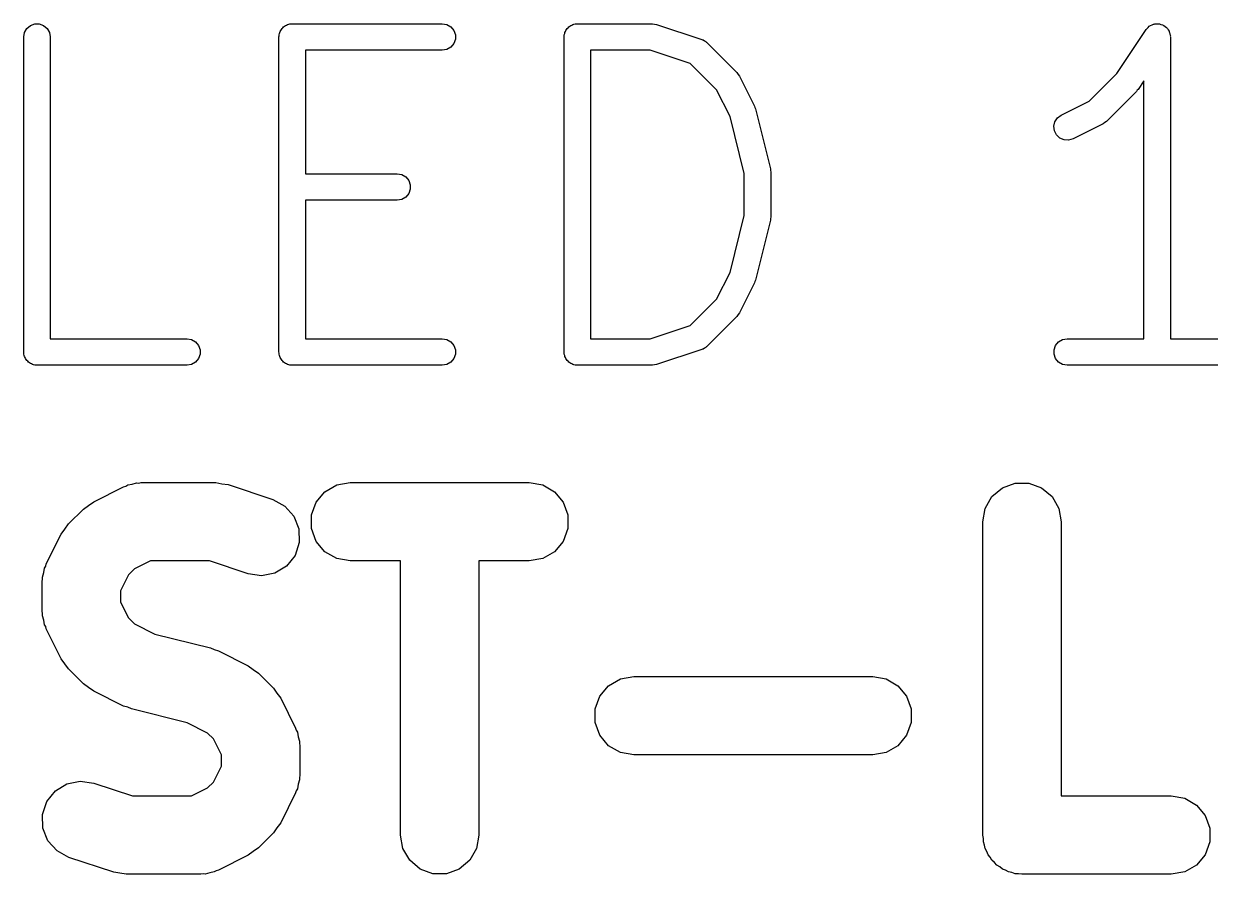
# Model space of a CAD drawing. Extents: x -2.2 to 86.5, y -78.6 to 9.2.
# Drawn here: x 10.736 to 15.278, y -53.943 to -50.685 of the extents above; entities that cross this region are included whole.
import ezdxf

# ---------------------------------------------------------------- set-up
doc = ezdxf.new("R2010")
doc.units = 0
doc.header["$MEASUREMENT"] = 0
doc.layers.add('BLACK', color=7, linetype='CONTINUOUS')

msp = doc.modelspace()

# ---------------------------------------------------------------- linework, layer by layer
at = {"layer": 'Black'}
for p, q in [((10.7365, -50.736), (10.7395, -50.7187)), ((10.7395, -50.7187), (10.7483, -50.7034)), ((10.7483, -50.7034), (10.7619, -50.6921)), ((10.7619, -50.6921), (10.7784, -50.686)), ((10.7784, -50.686), (10.7961, -50.686)), ((10.7961, -50.686), (10.8127, -50.6921)), ((10.8127, -50.6921), (10.8262, -50.7034)), ((10.8262, -50.7034), (10.835, -50.7187)), ((10.835, -50.7187), (10.8381, -50.736)), ((11.7139, -50.7272), (11.7154, -50.7231)), ((11.7154, -50.7231), (11.7162, -50.7187)), ((11.7162, -50.7187), (11.7184, -50.7148)), ((11.7184, -50.7148), (11.72, -50.7106)), ((11.72, -50.7106), (11.7228, -50.7072)), ((11.7228, -50.7072), (11.725, -50.7034)), ((11.725, -50.7034), (11.7284, -50.7005)), ((11.7284, -50.7005), (11.7313, -50.6971)), ((11.7313, -50.6971), (11.7351, -50.6949)), ((11.7351, -50.6949), (11.7386, -50.6921)), ((11.7386, -50.6921), (11.7427, -50.6905)), ((11.7427, -50.6905), (11.7466, -50.6883)), ((11.7466, -50.6883), (11.751, -50.6875)), ((11.751, -50.6875), (11.7551, -50.686)), ((11.7551, -50.686), (11.7596, -50.686)), ((11.7596, -50.686), (11.764, -50.6852)), ((11.764, -50.6852), (12.3385, -50.6852)), ((12.3385, -50.6852), (12.3559, -50.6883)), ((12.3559, -50.6883), (12.3711, -50.6971)), ((12.3711, -50.6971), (12.3825, -50.7106)), ((12.3825, -50.7106), (12.3885, -50.7272)), ((12.8055, -50.7272), (12.807, -50.7231)), ((12.807, -50.7231), (12.8078, -50.7187)), ((12.8078, -50.7187), (12.81, -50.7148)), ((12.81, -50.7148), (12.8116, -50.7106)), ((12.8116, -50.7106), (12.8144, -50.7072)), ((12.8144, -50.7072), (12.8166, -50.7034)), ((12.8166, -50.7034), (12.82, -50.7005)), ((12.82, -50.7005), (12.8229, -50.6971)), ((12.8229, -50.6971), (12.8267, -50.6949)), ((12.8267, -50.6949), (12.8301, -50.6921)), ((12.8301, -50.6921), (12.8343, -50.6905)), ((12.8343, -50.6905), (12.8382, -50.6883)), ((12.8382, -50.6883), (12.8425, -50.6875)), ((12.8425, -50.6875), (12.8467, -50.686)), ((12.8467, -50.686), (12.8512, -50.686)), ((12.8512, -50.686), (12.8555, -50.6852)), ((12.8555, -50.6852), (13.1428, -50.6852)), ((13.1428, -50.6852), (13.1508, -50.6867)), ((13.1508, -50.6867), (13.1589, -50.6879)), ((13.1589, -50.6879), (13.3312, -50.7453)), ((14.9201, -50.876), (15.0323, -50.7079)), ((15.0323, -50.7079), (15.0342, -50.7058)), ((15.0342, -50.7058), (15.0356, -50.7034)), ((15.0356, -50.7034), (15.0403, -50.6995)), ((15.0403, -50.6995), (15.0444, -50.6951)), ((15.0444, -50.6951), (15.047, -50.6939)), ((15.047, -50.6939), (15.0491, -50.6921)), ((15.0491, -50.6921), (15.0548, -50.69)), ((15.0548, -50.69), (15.0603, -50.6873)), ((15.0603, -50.6873), (15.0631, -50.687)), ((15.0631, -50.687), (15.0657, -50.686)), ((15.0657, -50.686), (15.0718, -50.686)), ((15.0718, -50.686), (15.0778, -50.6854)), ((15.0778, -50.6854), (15.0805, -50.686)), ((15.0805, -50.686), (15.0833, -50.686)), ((15.0833, -50.686), (15.089, -50.6881)), ((15.089, -50.6881), (15.0949, -50.6895)), ((15.0949, -50.6895), (15.0973, -50.6911)), ((15.0973, -50.6911), (15.0999, -50.6921)), ((15.0999, -50.6921), (15.1046, -50.696)), ((15.1046, -50.696), (15.1096, -50.6993)), ((15.1096, -50.6993), (15.1113, -50.7016)), ((15.1113, -50.7016), (15.1134, -50.7034)), ((15.1134, -50.7034), (15.1165, -50.7086)), ((15.1165, -50.7086), (15.1201, -50.7135)), ((15.1201, -50.7135), (15.1209, -50.7162)), ((15.1209, -50.7162), (15.1223, -50.7187)), ((15.1223, -50.7187), (15.1233, -50.7246)), ((15.1233, -50.7246), (15.125, -50.7305)), ((10.7365, -51.9425), (10.7365, -50.736)), ((10.8381, -50.736), (10.8381, -51.8917)), ((11.7132, -50.736), (11.7139, -50.7317)), ((11.7132, -51.9425), (11.7132, -50.736)), ((11.7139, -50.7317), (11.7139, -50.7272)), ((12.3825, -50.7614), (12.3711, -50.775)), ((12.3885, -50.7449), (12.3825, -50.7614)), ((12.3885, -50.7272), (12.3885, -50.7449)), ((12.8047, -50.736), (12.8055, -50.7317)), ((12.8047, -51.9425), (12.8047, -50.736)), ((12.8055, -50.7317), (12.8055, -50.7272)), ((13.3312, -50.7453), (13.3338, -50.7467)), ((13.3338, -50.7467), (13.3366, -50.7475)), ((13.3366, -50.7475), (13.3415, -50.7509)), ((13.3415, -50.7509), (13.3467, -50.7537)), ((13.3467, -50.7537), (13.3487, -50.7559)), ((13.3487, -50.7559), (13.3511, -50.7576)), ((13.3511, -50.7576), (13.466, -50.8725)), ((15.125, -50.7305), (15.1248, -50.7333)), ((15.1248, -50.7333), (15.1253, -50.736)), ((15.1253, -50.736), (15.1253, -51.8917)), ((12.3385, -50.7868), (11.8148, -50.7868)), ((11.8148, -50.7868), (11.8148, -51.2598)), ((12.3559, -50.7838), (12.3385, -50.7868)), ((12.3711, -50.775), (12.3559, -50.7838)), ((12.9063, -50.7868), (12.9063, -51.8917)), ((13.1346, -50.7868), (12.9063, -50.7868)), ((13.2877, -50.8379), (13.1346, -50.7868)), ((13.3883, -50.9385), (13.2877, -50.8379)), ((13.466, -50.8725), (13.4707, -50.8792)), ((13.4707, -50.8792), (13.4755, -50.8857)), ((13.4755, -50.8857), (13.533, -51.0006)), ((14.8146, -50.9816), (14.9201, -50.876)), ((15.0237, -50.9038), (15.0019, -50.9366)), ((15.0237, -51.8917), (15.0237, -50.9038)), ((13.4396, -51.041), (13.3883, -50.9385)), ((14.9955, -50.9443), (14.8806, -51.0592)), ((14.9984, -50.9402), (14.9955, -50.9443)), ((15.0019, -50.9366), (14.9984, -50.9402)), ((14.7071, -51.0353), (14.8146, -50.9816)), ((13.4942, -51.2594), (13.4396, -51.041)), ((13.533, -51.0006), (13.5345, -51.0059)), ((13.5345, -51.0059), (13.5368, -51.011)), ((13.5368, -51.011), (13.5943, -51.2408)), ((14.6929, -51.0458), (14.7071, -51.0353)), ((14.6791, -51.0777), (14.6832, -51.0606)), ((14.6811, -51.0952), (14.6791, -51.0777)), ((14.6832, -51.0606), (14.6929, -51.0458)), ((14.8674, -51.0687), (14.7525, -51.1262)), ((14.874, -51.0639), (14.8674, -51.0687)), ((14.8806, -51.0592), (14.874, -51.0639)), ((14.689, -51.111), (14.6811, -51.0952)), ((14.7018, -51.1232), (14.689, -51.111)), ((14.718, -51.1302), (14.7018, -51.1232)), ((14.7356, -51.1312), (14.718, -51.1302)), ((14.7525, -51.1262), (14.7356, -51.1312)), ((11.8148, -51.2598), (12.1661, -51.2598)), ((12.1661, -51.2598), (12.1835, -51.2628)), ((12.1835, -51.2628), (12.1988, -51.2717)), ((13.4942, -51.4192), (13.4942, -51.2594)), ((13.5943, -51.2408), (13.5947, -51.247)), ((13.5947, -51.247), (13.5958, -51.2531)), ((13.5958, -51.2531), (13.5958, -51.4255)), ((12.1988, -51.2717), (12.2101, -51.2852)), ((12.2101, -51.2852), (12.2161, -51.3017)), ((12.2161, -51.3017), (12.2161, -51.3194)), ((12.1835, -51.3583), (12.1661, -51.3614)), ((12.1988, -51.3495), (12.1835, -51.3583)), ((12.2101, -51.336), (12.1988, -51.3495)), ((12.2161, -51.3194), (12.2101, -51.336)), ((12.1661, -51.3614), (11.8148, -51.3614)), ((11.8148, -51.3614), (11.8148, -51.8917)), ((13.4396, -51.6376), (13.4942, -51.4192)), ((13.5943, -51.4378), (13.5368, -51.6676)), ((13.5947, -51.4316), (13.5943, -51.4378)), ((13.5958, -51.4255), (13.5947, -51.4316)), ((13.3883, -51.7401), (13.4396, -51.6376)), ((13.533, -51.678), (13.4755, -51.7929)), ((13.5345, -51.6727), (13.533, -51.678)), ((13.5368, -51.6676), (13.5345, -51.6727)), ((13.2877, -51.8407), (13.3883, -51.7401)), ((13.466, -51.8061), (13.3511, -51.921)), ((13.4707, -51.7994), (13.466, -51.8061)), ((13.4755, -51.7929), (13.4707, -51.7994)), ((13.1346, -51.8917), (13.2877, -51.8407)), ((10.8381, -51.8917), (11.3618, -51.8917)), ((11.3618, -51.8917), (11.3792, -51.8948)), ((11.3792, -51.8948), (11.3944, -51.9036)), ((11.3944, -51.9036), (11.4058, -51.9171)), ((11.8148, -51.8917), (12.3385, -51.8917)), ((12.3385, -51.8917), (12.3559, -51.8948)), ((12.3559, -51.8948), (12.3711, -51.9036)), ((12.3711, -51.9036), (12.3825, -51.9171)), ((12.9063, -51.8917), (13.1346, -51.8917)), ((14.6858, -51.9171), (14.6972, -51.9036)), ((14.6972, -51.9036), (14.7124, -51.8948)), ((14.7124, -51.8948), (14.7298, -51.8917)), ((14.7298, -51.8917), (15.0237, -51.8917)), ((15.1253, -51.8917), (15.4192, -51.8917)), ((10.7372, -51.9469), (10.7365, -51.9425)), ((10.7372, -51.9514), (10.7372, -51.9469)), ((11.4058, -51.9171), (11.4118, -51.9337)), ((11.4118, -51.9337), (11.4118, -51.9514)), ((11.7139, -51.9469), (11.7132, -51.9425)), ((11.7139, -51.9514), (11.7139, -51.9469)), ((12.3825, -51.9171), (12.3885, -51.9337)), ((12.3885, -51.9337), (12.3885, -51.9514)), ((12.8055, -51.9469), (12.8047, -51.9425)), ((12.8055, -51.9514), (12.8055, -51.9469)), ((13.3312, -51.9333), (13.1589, -51.9907)), ((13.3338, -51.9319), (13.3312, -51.9333)), ((13.3366, -51.9311), (13.3338, -51.9319)), ((13.3415, -51.9277), (13.3366, -51.9311)), ((13.3467, -51.9249), (13.3415, -51.9277)), ((13.3487, -51.9227), (13.3467, -51.9249)), ((13.3511, -51.921), (13.3487, -51.9227)), ((14.6798, -51.9337), (14.6858, -51.9171)), ((14.6798, -51.9514), (14.6798, -51.9337)), ((10.7388, -51.9555), (10.7372, -51.9514)), ((10.7395, -51.9599), (10.7388, -51.9555)), ((10.7417, -51.9638), (10.7395, -51.9599)), ((10.7433, -51.9679), (10.7417, -51.9638)), ((10.7461, -51.9714), (10.7433, -51.9679)), ((10.7483, -51.9752), (10.7461, -51.9714)), ((10.7518, -51.9781), (10.7483, -51.9752)), ((10.7546, -51.9815), (10.7518, -51.9781)), ((10.7585, -51.9837), (10.7546, -51.9815)), ((10.7619, -51.9865), (10.7585, -51.9837)), ((10.766, -51.9881), (10.7619, -51.9865)), ((10.7699, -51.9903), (10.766, -51.9881)), ((10.7743, -51.9911), (10.7699, -51.9903)), ((10.7784, -51.9926), (10.7743, -51.9911)), ((10.7829, -51.9926), (10.7784, -51.9926)), ((10.7873, -51.9933), (10.7829, -51.9926)), ((11.3618, -51.9933), (10.7873, -51.9933)), ((11.3792, -51.9903), (11.3618, -51.9933)), ((11.3944, -51.9815), (11.3792, -51.9903)), ((11.4058, -51.9679), (11.3944, -51.9815)), ((11.4118, -51.9514), (11.4058, -51.9679)), ((11.7154, -51.9555), (11.7139, -51.9514)), ((11.7162, -51.9599), (11.7154, -51.9555)), ((11.7184, -51.9638), (11.7162, -51.9599)), ((11.72, -51.9679), (11.7184, -51.9638)), ((11.7228, -51.9714), (11.72, -51.9679)), ((11.725, -51.9752), (11.7228, -51.9714)), ((11.7284, -51.9781), (11.725, -51.9752)), ((11.7313, -51.9815), (11.7284, -51.9781)), ((11.7351, -51.9837), (11.7313, -51.9815)), ((11.7386, -51.9865), (11.7351, -51.9837)), ((11.7427, -51.9881), (11.7386, -51.9865)), ((11.7466, -51.9903), (11.7427, -51.9881)), ((11.751, -51.9911), (11.7466, -51.9903)), ((11.7551, -51.9926), (11.751, -51.9911)), ((11.7596, -51.9926), (11.7551, -51.9926)), ((11.764, -51.9933), (11.7596, -51.9926)), ((12.3385, -51.9933), (11.764, -51.9933)), ((12.3559, -51.9903), (12.3385, -51.9933)), ((12.3711, -51.9815), (12.3559, -51.9903)), ((12.3825, -51.9679), (12.3711, -51.9815)), ((12.3885, -51.9514), (12.3825, -51.9679)), ((12.807, -51.9555), (12.8055, -51.9514)), ((12.8078, -51.9599), (12.807, -51.9555)), ((12.81, -51.9638), (12.8078, -51.9599)), ((12.8116, -51.9679), (12.81, -51.9638)), ((12.8144, -51.9714), (12.8116, -51.9679)), ((12.8166, -51.9752), (12.8144, -51.9714)), ((12.82, -51.9781), (12.8166, -51.9752)), ((12.8229, -51.9815), (12.82, -51.9781)), ((12.8267, -51.9837), (12.8229, -51.9815)), ((12.8301, -51.9865), (12.8267, -51.9837)), ((12.8343, -51.9881), (12.8301, -51.9865)), ((12.8382, -51.9903), (12.8343, -51.9881)), ((12.8425, -51.9911), (12.8382, -51.9903)), ((12.8467, -51.9926), (12.8425, -51.9911)), ((12.8512, -51.9926), (12.8467, -51.9926)), ((12.8555, -51.9933), (12.8512, -51.9926)), ((13.1428, -51.9933), (12.8555, -51.9933)), ((13.1508, -51.9919), (13.1428, -51.9933)), ((13.1589, -51.9907), (13.1508, -51.9919)), ((14.6858, -51.9679), (14.6798, -51.9514)), ((14.6972, -51.9815), (14.6858, -51.9679)), ((14.7124, -51.9903), (14.6972, -51.9815)), ((14.7298, -51.9933), (14.7124, -51.9903)), ((15.4192, -51.9933), (14.7298, -51.9933)), ((11.1344, -52.4519), (11.1517, -52.4489)), ((11.1517, -52.4489), (11.1686, -52.4438)), ((11.1686, -52.4438), (11.1772, -52.4444)), ((11.1772, -52.4444), (11.1857, -52.4429)), ((11.1857, -52.4429), (11.4714, -52.4429)), ((11.4714, -52.4429), (11.4951, -52.447)), ((11.4951, -52.447), (11.5189, -52.4506)), ((11.5189, -52.4506), (11.6903, -52.5077)), ((11.9344, -52.4519), (11.9857, -52.4429)), ((11.9857, -52.4429), (12.6714, -52.4429)), ((12.6714, -52.4429), (12.7227, -52.4519)), ((14.4821, -52.463), (14.5311, -52.4451)), ((14.5311, -52.4451), (14.5832, -52.4451)), ((14.5832, -52.4451), (14.6321, -52.463)), ((11.0043, -52.5158), (11.1186, -52.4587)), ((11.1186, -52.4587), (11.1269, -52.4562)), ((11.1269, -52.4562), (11.1344, -52.4519)), ((11.8558, -52.5179), (11.8893, -52.4779)), ((11.8893, -52.4779), (11.9344, -52.4519)), ((12.7227, -52.4519), (12.7678, -52.4779)), ((12.7678, -52.4779), (12.8013, -52.5179)), ((14.4422, -52.4964), (14.4821, -52.463)), ((14.6321, -52.463), (14.672, -52.4964)), ((10.9654, -52.5439), (10.985, -52.5302)), ((10.985, -52.5302), (11.0043, -52.5158)), ((11.6903, -52.5077), (11.7361, -52.5325)), ((11.7361, -52.5325), (11.7707, -52.5715)), ((11.838, -52.5668), (11.8558, -52.5179)), ((12.8013, -52.5179), (12.8191, -52.5668)), ((14.4071, -52.5929), (14.4162, -52.5416)), ((14.4162, -52.5416), (14.4422, -52.4964)), ((14.672, -52.4964), (14.6981, -52.5416)), ((14.6981, -52.5416), (14.7071, -52.5929)), ((10.9082, -52.6011), (10.9654, -52.5439)), ((11.7707, -52.5715), (11.7898, -52.6199)), ((11.838, -52.6189), (11.838, -52.5668)), ((12.8191, -52.5668), (12.8191, -52.6189)), ((10.8801, -52.6401), (10.8944, -52.6208)), ((10.8944, -52.6208), (10.9082, -52.6011)), ((11.7898, -52.6199), (11.7912, -52.672)), ((11.8558, -52.6679), (11.838, -52.6189)), ((12.8191, -52.6189), (12.8013, -52.6679)), ((14.4071, -53.7929), (14.4071, -52.5929)), ((14.7071, -52.5929), (14.7071, -53.6429)), ((10.823, -52.7543), (10.8801, -52.6401)), ((11.7912, -52.672), (11.7748, -52.7214)), ((11.8893, -52.7078), (11.8558, -52.6679)), ((12.8013, -52.6679), (12.7678, -52.7078)), ((11.7748, -52.7214), (11.7424, -52.7622)), ((11.9344, -52.7338), (11.8893, -52.7078)), ((12.7678, -52.7078), (12.7227, -52.7338)), ((10.8162, -52.7701), (10.8205, -52.7626)), ((10.8205, -52.7626), (10.823, -52.7543)), ((11.2211, -52.7429), (11.1603, -52.7733)), ((11.4471, -52.7429), (11.2211, -52.7429)), ((11.5954, -52.7923), (11.4471, -52.7429)), ((11.7424, -52.7622), (11.698, -52.7895)), ((11.9857, -52.7429), (11.9344, -52.7338)), ((12.1786, -52.7429), (11.9857, -52.7429)), ((12.1786, -53.7929), (12.1786, -52.7429)), ((12.6714, -52.7429), (12.4786, -52.7429)), ((12.4786, -52.7429), (12.4786, -53.7929)), ((12.7227, -52.7338), (12.6714, -52.7429)), ((10.8071, -52.8214), (10.8086, -52.8129)), ((10.8081, -52.8043), (10.8131, -52.7874)), ((10.8086, -52.8129), (10.8081, -52.8043)), ((10.8131, -52.7874), (10.8162, -52.7701)), ((11.1376, -52.796), (11.1071, -52.8568)), ((11.1603, -52.7733), (11.1376, -52.796)), ((11.647, -52.7999), (11.5954, -52.7923)), ((11.698, -52.7895), (11.647, -52.7999)), ((10.8071, -52.9357), (10.8071, -52.8214)), ((11.1071, -52.8568), (11.1071, -52.9003)), ((11.1071, -52.9003), (11.1376, -52.9611)), ((10.8086, -52.9442), (10.8071, -52.9357)), ((10.8081, -52.9529), (10.8086, -52.9442)), ((10.8131, -52.9697), (10.8081, -52.9529)), ((10.8162, -52.987), (10.8131, -52.9697)), ((10.8205, -52.9945), (10.8162, -52.987)), ((10.823, -53.0028), (10.8205, -52.9945)), ((11.1376, -52.9611), (11.1603, -52.9839)), ((11.1603, -52.9839), (11.2381, -53.0228)), ((10.8801, -53.1171), (10.823, -53.0028)), ((11.2381, -53.0228), (11.4507, -53.0759)), ((11.4507, -53.0759), (11.4656, -53.0826)), ((11.4656, -53.0826), (11.4814, -53.0873)), ((10.8944, -53.1364), (10.8801, -53.1171)), ((11.4814, -53.0873), (11.5957, -53.1444)), ((10.9082, -53.1561), (10.8944, -53.1364)), ((10.9654, -53.2132), (10.9082, -53.1561)), ((11.5957, -53.1444), (11.615, -53.1587)), ((11.615, -53.1587), (11.6346, -53.1725)), ((11.6346, -53.1725), (11.6918, -53.2296)), ((10.985, -53.227), (10.9654, -53.2132)), ((12.9415, -53.2607), (12.975, -53.2208)), ((12.975, -53.2208), (13.0201, -53.1948)), ((13.0201, -53.1948), (13.0714, -53.1857)), ((13.0714, -53.1857), (13.9857, -53.1857)), ((13.9857, -53.1857), (14.037, -53.1948)), ((14.037, -53.1948), (14.0821, -53.2208)), ((14.0821, -53.2208), (14.1156, -53.2607)), ((11.0043, -53.2413), (10.985, -53.227)), ((11.1186, -53.2984), (11.0043, -53.2413)), ((11.6918, -53.2296), (11.7056, -53.2493)), ((11.7056, -53.2493), (11.7199, -53.2686)), ((12.9237, -53.3097), (12.9415, -53.2607)), ((14.1156, -53.2607), (14.1334, -53.3097)), ((11.1344, -53.3031), (11.1186, -53.2984)), ((11.1493, -53.3098), (11.1344, -53.3031)), ((11.3619, -53.363), (11.1493, -53.3098)), ((11.7199, -53.2686), (11.777, -53.3829)), ((12.9237, -53.3618), (12.9237, -53.3097)), ((14.1334, -53.3097), (14.1334, -53.3618)), ((11.4397, -53.4018), (11.3619, -53.363)), ((11.4624, -53.4246), (11.4397, -53.4018)), ((11.777, -53.3829), (11.7795, -53.3912)), ((11.7795, -53.3912), (11.7838, -53.3987)), ((11.7838, -53.3987), (11.7869, -53.416)), ((12.9415, -53.4107), (12.9237, -53.3618)), ((14.1334, -53.3618), (14.1156, -53.4107)), ((11.4929, -53.4854), (11.4624, -53.4246)), ((11.7869, -53.416), (11.7919, -53.4329)), ((11.7919, -53.4329), (11.7914, -53.4415)), ((11.7914, -53.4415), (11.7929, -53.45)), ((12.975, -53.4506), (12.9415, -53.4107)), ((14.1156, -53.4107), (14.0821, -53.4506)), ((11.4929, -53.5289), (11.4929, -53.4854)), ((11.7929, -53.45), (11.7929, -53.5643)), ((13.0201, -53.4767), (12.975, -53.4506)), ((13.0714, -53.4857), (13.0201, -53.4767)), ((13.9857, -53.4857), (13.0714, -53.4857)), ((14.037, -53.4767), (13.9857, -53.4857)), ((14.0821, -53.4506), (14.037, -53.4767)), ((11.4624, -53.5897), (11.4929, -53.5289)), ((10.902, -53.5962), (10.953, -53.5858)), ((10.953, -53.5858), (11.0046, -53.5934)), ((11.7919, -53.5814), (11.7869, -53.5983)), ((11.7929, -53.5643), (11.7914, -53.5728)), ((11.7914, -53.5728), (11.7919, -53.5814)), ((10.8252, -53.6643), (10.8576, -53.6235)), ((10.8576, -53.6235), (10.902, -53.5962)), ((11.0046, -53.5934), (11.1529, -53.6429)), ((11.3789, -53.6429), (11.4397, -53.6124)), ((11.4397, -53.6124), (11.4624, -53.5897)), ((11.777, -53.6314), (11.7199, -53.7457)), ((11.7795, -53.6231), (11.777, -53.6314)), ((11.7838, -53.6156), (11.7795, -53.6231)), ((11.7869, -53.5983), (11.7838, -53.6156)), ((10.8088, -53.7137), (10.8252, -53.6643)), ((11.1529, -53.6429), (11.3789, -53.6429)), ((14.7071, -53.6429), (15.1286, -53.6429)), ((15.1286, -53.6429), (15.1799, -53.6519)), ((15.1799, -53.6519), (15.225, -53.6779)), ((10.8102, -53.7658), (10.8088, -53.7137)), ((15.225, -53.6779), (15.2585, -53.7179)), ((15.2585, -53.7179), (15.2763, -53.7668)), ((10.8293, -53.8142), (10.8102, -53.7658)), ((11.7056, -53.765), (11.6918, -53.7846)), ((11.7199, -53.7457), (11.7056, -53.765)), ((15.2763, -53.7668), (15.2763, -53.8189)), ((11.6918, -53.7846), (11.6346, -53.8418)), ((12.1876, -53.8442), (12.1786, -53.7929)), ((12.4786, -53.7929), (12.4695, -53.8442)), ((14.4094, -53.8058), (14.4071, -53.7929)), ((14.4094, -53.8189), (14.4094, -53.8058)), ((10.8639, -53.8532), (10.8293, -53.8142)), ((10.9097, -53.878), (10.8639, -53.8532)), ((11.615, -53.8556), (11.5957, -53.8699)), ((11.6346, -53.8418), (11.615, -53.8556)), ((12.2137, -53.8893), (12.1876, -53.8442)), ((12.4695, -53.8442), (12.4435, -53.8893)), ((14.4139, -53.8312), (14.4094, -53.8189)), ((14.4162, -53.8442), (14.4139, -53.8312)), ((14.4227, -53.8555), (14.4162, -53.8442)), ((14.4272, -53.8679), (14.4227, -53.8555)), ((15.2763, -53.8189), (15.2585, -53.8679)), ((11.0811, -53.9352), (10.9097, -53.878)), ((11.5957, -53.8699), (11.4814, -53.927)), ((12.2536, -53.9228), (12.2137, -53.8893)), ((12.4435, -53.8893), (12.4036, -53.9228)), ((14.4357, -53.8779), (14.4272, -53.8679)), ((14.4422, -53.8893), (14.4357, -53.8779)), ((14.4523, -53.8977), (14.4422, -53.8893)), ((14.4607, -53.9078), (14.4523, -53.8977)), ((15.2585, -53.8679), (15.225, -53.9078)), ((11.1049, -53.9387), (11.0811, -53.9352)), ((11.1286, -53.9429), (11.1049, -53.9387)), ((11.4143, -53.9429), (11.1286, -53.9429)), ((11.4228, -53.9414), (11.4143, -53.9429)), ((11.4314, -53.9419), (11.4228, -53.9414)), ((11.4483, -53.9369), (11.4314, -53.9419)), ((11.4656, -53.9338), (11.4483, -53.9369)), ((11.4731, -53.9295), (11.4656, -53.9338)), ((11.4814, -53.927), (11.4731, -53.9295)), ((12.3025, -53.9406), (12.2536, -53.9228)), ((12.3546, -53.9406), (12.3025, -53.9406)), ((12.4036, -53.9228), (12.3546, -53.9406)), ((14.4721, -53.9143), (14.4607, -53.9078)), ((14.4821, -53.9228), (14.4721, -53.9143)), ((14.4945, -53.9272), (14.4821, -53.9228)), ((14.5058, -53.9338), (14.4945, -53.9272)), ((14.5188, -53.9361), (14.5058, -53.9338)), ((14.5311, -53.9406), (14.5188, -53.9361)), ((14.5442, -53.9406), (14.5311, -53.9406)), ((14.5571, -53.9429), (14.5442, -53.9406)), ((15.1286, -53.9429), (14.5571, -53.9429)), ((15.1799, -53.9338), (15.1286, -53.9429)), ((15.225, -53.9078), (15.1799, -53.9338))]:
    msp.add_line(p, q, dxfattribs=at)

doc.saveas('drawing.dxf')
